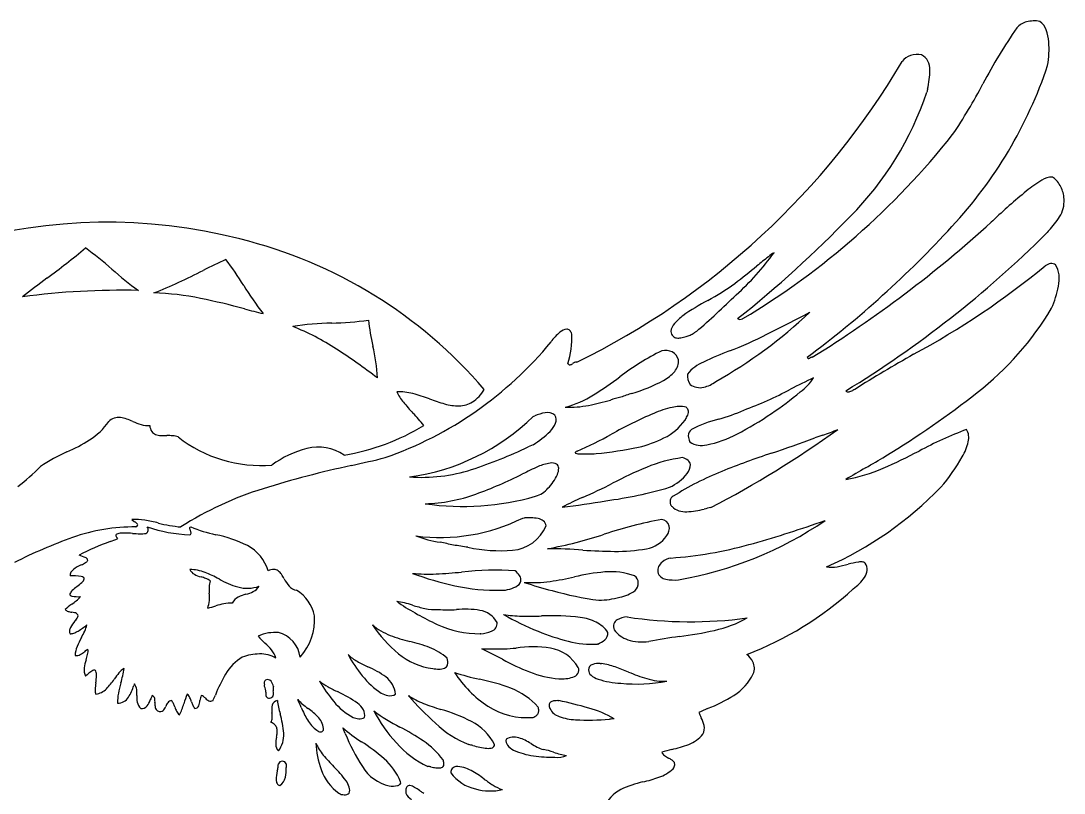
# Model space of a CAD drawing. Extents: x 0.15 to 7.71, y 0.03 to 6.84.
# Drawn here: x 4.065 to 7.714, y 4.142 to 6.843 of the extents above; entities that cross this region are included whole.
import ezdxf

# ---------------------------------------------------------------- set-up
doc = ezdxf.new("R2010")
doc.units = 0

msp = doc.modelspace()

# ---------------------------------------------------------------- linework, layer by layer
at = {"color": 7, "linetype": 'CONTINUOUS'}
for p, q in [((7.465108, 6.144353), (7.459353, 6.139023)), ((6.803556, 5.813081), (6.824357, 5.824024)), ((6.39186, 5.739024), (6.391829, 5.739015)), ((5.856863, 5.360278), (5.839671, 5.352551)), ((7.089356, 5.320278), (7.090881, 5.321249)), ((4.453123, 5.099028), (4.461873, 5.090281)), ((5.820614, 5.10403), (5.826134, 5.104265)), ((6.862035, 5.089797), (6.878106, 5.09528)), ((5.386541, 4.807046), (5.379367, 4.811532)), ((5.673648, 4.699242), (5.671864, 4.699031)), ((5.749661, 4.609674), (5.677154, 4.646888)), ((5.677154, 4.646888), (5.755429, 4.645998)), ((6.082588, 4.663119), (6.081861, 4.662784))]:
    msp.add_line(p, q, dxfattribs=at)
for centre, radius, start, end in [((7.595942, 6.781131), 0.06005, 102.846619, 140.881707), ((7.609894, 6.740898), 0.102485, 79.055239, 105.451406), ((7.595, 6.792016), 0.060254, 19.527221, 55.240891), ((9.005597, 5.801434), 1.776548, 145.055199, 152.45112), ((7.512343, 6.760185), 0.148816, 3.811625, 20.440557), ((7.300272, 6.746249), 0.361344, 350.686397, 363.780945), ((7.196659, 6.665154), 0.060664, 108.682525, 143.167712), ((7.198885, 6.655595), 0.070438, 76.268908, 107.906578), ((7.195341, 6.681158), 0.047411, 26.396886, 64.697207), ((4.820363, 8.077732), 2.704134, 296.084571, 329.407487), ((7.168814, 6.669872), 0.076208, 1.116401, 25.130175), ((6.182913, 7.181327), 1.55438, 317.124259, 341.486604), ((6.972543, 6.67194), 0.272465, 345.756732, 359.877372), ((5.730247, 7.51721), 1.920997, 326.081594, 332.261165), ((6.166082, 6.952632), 1.126857, 315.251988, 341.443462), ((8.106961, 6.417048), 0.890372, 167.819937, 168.535444), ((5.1853, 8.143333), 2.73111, 300.967782, 321.556118), ((7.855212, 5.915184), 0.430207, 120.570891, 129.388026), ((7.669341, 6.240625), 0.055738, 85.53284, 126.218635), ((7.656979, 6.26026), 0.039626, 39.272413, 65.069086), ((7.610579, 6.218872), 0.10178, 28.281614, 40.774602), ((8.976655, 4.549168), 2.197587, 129.385271, 133.457885), ((7.609331, 6.214505), 0.104999, 6.696813, 30.05802), ((7.609212, 6.213234), 0.105272, 332.573713, 367.376064), ((4.366204, 4.270368), 1.868539, 75.608531, 136.396795), ((4.03322, 8.997079), 4.081208, 308.46462, 315.94731), ((4.589267, 9.291759), 4.263465, 301.755466, 312.313104), ((7.480735, 6.291978), 0.255803, 316.529288, 330.172919), ((4.639698, 8.585733), 3.640928, 306.699985, 317.452008), ((4.942295, 8.831667), 3.848251, 301.458204, 314.756964), ((8.393888, 5.47837), 0.967383, 138.767342, 140.090172), ((4.439641, 4.487369), 1.640186, 40.566315, 76.209304), ((2.606665, 8.050599), 2.615726, 306.307046, 310.074477), ((3.532847, 5.011861), 1.284497, 48.550795, 53.84719), ((5.953044, 6.57146), 0.920988, 311.799895, 324.168117), ((6.769704, 5.91297), 0.138341, 120.387923, 130.564752), ((6.618813, 2.139458), 4.283444, 115.394406, 116.574001), ((3.681304, 5.191366), 1.371063, 31.995082, 36.610206), ((3.765288, 9.521468), 4.55651, 307.872713, 309.11579), ((8.911509, 3.189983), 3.602614, 128.278605, 129.089452), ((5.842242, 8.175201), 2.837506, 298.296316, 309.525774), ((7.678718, 5.937123), 0.058118, 101.588153, 121.788136), ((7.671077, 5.971024), 0.023383, 55.412925, 99.933585), ((7.619529, 5.947611), 0.077601, 5.349026, 33.351609), ((5.233419, 6.937445), 1.284515, 228.550787, 233.846725), ((3.827818, 7.662222), 1.904613, 291.613584, 297.34174), ((7.556956, 5.941773), 0.140446, 348.995025, 365.340782), ((6.610518, 2.646681), 4.109868, 126.680684, 128.170124), ((6.010703, 6.645526), 1.374967, 211.955082, 216.949108), ((6.072123, 6.604803), 0.838525, 298.133986, 305.795472), ((7.278239, 6.003268), 0.425837, 337.130689, 348.031806), ((4.416744, 3.30388), 2.597062, 88.700911, 97.658781), ((4.503728, 4.957796), 0.934081, 78.299845, 88.42681), ((3.986396, 8.536098), 3.699729, 311.297666, 314.225779), ((4.163155, 3.315764), 2.611059, 74.804675, 78.288678), ((6.863814, 5.127002), 0.837981, 118.223945, 125.189195), ((6.159537, 10.813973), 5.148415, 255.236192, 255.975305), ((6.478259, 5.677061), 0.166266, 125.840661, 139.686391), ((5.670862, 7.043694), 1.678733, 299.425492, 313.402746), ((5.325878, 8.572941), 3.130553, 295.517752, 298.165387), ((6.75347, 6.385642), 1.068313, 307.936511, 329.147147), ((4.712606, 4.998386), 0.832726, 56.811913, 68.661341), ((5.176866, 4.713235), 1.072976, 91.32144, 98.643182), ((5.123259, 6.919927), 1.134369, 271.457937, 277.97369), ((6.099572, 5.886648), 0.823898, 186.279918, 192.686667), ((6.394267, 5.747046), 0.056951, 138.705085, 170.419198), ((6.580392, 5.813497), 0.014702, 234.523941, 269.655633), ((6.577314, 5.829072), 0.030424, 275.637982, 292.412586), ((6.709778, 5.449284), 0.371853, 108.69156, 108.967496), ((6.047467, 5.632324), 0.155389, 128.630769, 145.528009), ((5.979389, 5.721758), 0.043106, 96.670309, 132.158044), ((5.974623, 5.749943), 0.014631, 47.580677, 90.942482), ((5.722033, 5.73075), 0.270367, 341.290743, 363.610414), ((5.964603, 5.740861), 0.028124, 14.232706, 44.991223), ((6.375869, 5.765731), 0.038864, 193.701385, 221.17256), ((6.361756, 5.754557), 0.020904, 223.585334, 261.606155), ((6.36436, 5.778126), 0.044609, 262.715935, 282.384359), ((6.329611, 5.950595), 0.220538, 281.592295, 286.386793), ((6.381062, 5.794234), 0.056256, 281.066121, 296.917913), ((6.331347, 5.891989), 0.165926, 296.943761, 302.241073), ((6.545914, 5.548043), 0.239463, 119.468813, 121.761255), ((6.201819, 6.618306), 0.990583, 290.198227, 298.500419), ((3.870536, 3.704367), 2.376605, 52.665553, 56.89923), ((4.692473, 5.561844), 0.62023, 2.974343, 13.411683), ((4.904746, 6.555504), 1.314175, 289.312377, 320.53893), ((6.672989, 4.938141), 0.83539, 115.993742, 127.833112), ((6.319511, 5.632426), 0.057996, 65.310845, 102.599163), ((6.322096, 5.645387), 0.045243, 15.890727, 61.426335), ((6.306452, 5.65479), 0.059233, 320.210664, 362.889177), ((6.956816, 4.599116), 1.165167, 110.758979, 115.611664), ((6.823177, 5.668947), 0.007947, 197.73907, 225.448321), ((6.820024, 5.66595), 0.003603, 227.74921, 269.991995), ((6.819821, 5.669622), 0.007278, 271.592234, 293.837215), ((6.809679, 5.693893), 0.033582, 292.929423, 298.506868), ((6.83981, 5.638875), 0.029147, 110.84179, 118.937981), ((6.832021, 5.659632), 0.006978, 81.043441, 111.712372), ((10.400169, 0.064883), 6.466496, 119.791626, 121.912197), ((5.987457, 5.650923), 0.011614, 216.434296, 243.853286), ((5.985246, 5.647012), 0.007134, 245.956183, 280.119366), ((5.983879, 5.653492), 0.013754, 280.983338, 299.641516), ((5.962606, 5.691971), 0.057722, 299.103329, 304.107206), ((6.019513, 5.609141), 0.042777, 114.462864, 125.007009), ((6.007101, 5.636428), 0.012799, 79.817513, 114.46981), ((6.510092, 5.514811), 0.146506, 112.871444, 140.613216), ((5.388743, 6.635202), 1.292933, 301.69066, 306.653532), ((6.02233, 6.141125), 0.627364, 286.678578, 297.596159), ((6.248493, 5.704199), 0.135392, 298.428494, 319.840662), ((6.449134, 5.601214), 0.052684, 172.843536, 214.297333), ((7.414517, 4.296851), 1.419477, 113.95833, 117.604555), ((6.678498, 5.700632), 0.191937, 305.901368, 326.260526), ((5.575775, 5.615376), 0.125811, 303.149371, 330.815257), ((6.441106, 5.620858), 0.060774, 234.263627, 282.125562), ((6.425212, 5.674406), 0.116545, 284.235582, 307.159641), ((6.187895, 6.609571), 1.198453, 289.798233, 298.338682), ((6.959124, 5.55746), 0.011986, 224.714704, 284.077402), ((6.949463, 5.596669), 0.052367, 283.895964, 298.773081), ((7.01307, 5.475662), 0.084353, 111.717708, 117.080073), ((5.389599, 5.370214), 0.175362, 74.601907, 93.345003), ((5.534174, 5.620794), 0.172243, 206.003632, 220.363758), ((5.26907, 4.917404), 0.643935, 69.525179, 74.960383), ((5.731003, 6.158515), 0.680354, 249.641792, 254.331828), ((5.863653, 5.864476), 0.38764, 285.825145, 301.80717), ((5.861871, 6.43632), 0.956917, 281.396038, 286.097987), ((6.684521, 3.505084), 2.087607, 104.463577, 105.483664), ((6.612975, 4.293396), 1.312627, 108.228054, 110.042688), ((6.002076, 6.494275), 1.23422, 303.885966, 309.735741), ((5.36582, 8.145764), 3.30964, 301.414335, 308.14992), ((6.038336, 6.03595), 0.825322, 219.656552, 223.162551), ((5.596278, 5.673899), 0.177365, 253.957167, 270.524316), ((5.596241, 5.589701), 0.093174, 271.020965, 301.245652), ((5.980137, 5.858269), 0.366899, 268.317373, 281.127956), ((6.426607, 5.124729), 0.375726, 102.88528, 113.188136), ((6.368409, 5.39309), 0.101193, 76.600117, 104.647629), ((6.373148, 5.47008), 0.028464, 24.366831, 48.897303), ((6.382966, 5.474975), 0.017506, 353.033253, 383.030213), ((6.380906, 5.931291), 0.497225, 284.618881, 295.353752), ((4.176294, 5.578135), 0.238566, 302.556828, 325.066723), ((4.407109, 5.404465), 0.051138, 83.335898, 133.551534), ((4.388183, 5.299567), 0.157662, 64.619536, 80.927669), ((4.564039, 5.690426), 0.270986, 246.448746, 253.101895), ((5.319792, 6.010237), 0.769595, 277.809687, 314.255706), ((4.891468, 4.9576), 0.748891, 38.890398, 43.317665), ((5.597093, 6.123834), 0.713756, 291.342872, 291.844553), ((5.927571, 5.315107), 0.159976, 100.523242, 113.933007), ((5.906706, 5.430695), 0.042525, 51.61154, 101.325807), ((5.906204, 5.447915), 0.031364, 337.354711, 390.911854), ((6.999023, 3.818743), 1.80164, 113.567875, 118.813877), ((6.229103, 5.559396), 0.194994, 295.92728, 324.631542), ((6.414317, 5.438152), 0.027512, 150.882844, 162.276454), ((6.48619, 5.39875), 0.109477, 148.001214, 151.171302), ((6.35943, 5.481073), 0.04173, 324.367595, 348.636576), ((6.620758, 5.001969), 0.462553, 104.313758, 117.0213), ((6.054102, 6.399871), 1.126884, 297.23882, 304.366179), ((4.509333, 5.509675), 0.082138, 252.966158, 274.392411), ((4.557206, 5.429985), 0.041641, 183.037291, 213.20049), ((4.546731, 5.424676), 0.029997, 215.672631, 249.156629), ((5.060617, 6.113074), 0.800512, 279.708954, 301.121577), ((5.667752, 5.658791), 0.353374, 302.354692, 314.588999), ((5.854131, 5.46952), 0.087742, 314.6805, 337.426884), ((6.427257, 5.391669), 0.027876, 126.667931, 180.189718), ((4.769071, 8.417006), 3.695639, 297.545147, 305.651867), ((6.6937, 5.954419), 0.587069, 287.475823, 293.00219), ((7.890865, 4.055998), 1.453383, 110.869807, 118.069288), ((7.32504, 5.385348), 0.05597, 345.297826, 390.825064), ((3.975977, 5.903496), 0.620628, 293.750709, 301.979886), ((4.557902, 5.455241), 0.062538, 249.555398, 266.771948), ((4.570619, 5.642476), 0.250201, 266.278791, 271.005251), ((4.57944, 5.147021), 0.245332, 86.148685, 91.035045), ((4.592415, 5.331362), 0.060539, 68.733479, 86.682068), ((4.905922, 5.761784), 0.474217, 232.062398, 274.498952), ((5.379062, 6.761426), 1.557475, 293.949746, 298.855119), ((6.097602, 5.838513), 0.503528, 284.727638, 295.497955), ((6.457624, 5.39593), 0.058405, 184.275465, 205.390435), ((5.980807, 5.198725), 0.457669, 21.845775, 22.096731), ((6.445933, 5.438156), 0.080028, 239.744949, 283.312762), ((6.400646, 5.705341), 0.350895, 280.461662, 298.834772), ((5.376135, 9.258543), 4.141908, 288.504491, 290.727956), ((7.105761, 4.67188), 0.760058, 108.070716, 110.298764), ((7.192616, 5.413714), 0.191356, 329.912965, 347.145923), ((4.434048, 4.850173), 0.528, 113.212613, 124.745218), ((5.151237, 5.010165), 0.347961, 104.323815, 126.734063), ((5.104583, 5.191078), 0.161131, 55.599409, 104.165597), ((5.137764, 6.82676), 1.632779, 287.961571, 295.460286), ((6.005802, 5.332954), 0.001668, 131.582388, 249.654462), ((6.017103, 5.320488), 0.018494, 108.300882, 132.139648), ((6.021244, 5.372798), 0.0444, 248.847458, 270.817245), ((6.039595, 5.749552), 0.421521, 267.590987, 275.10115), ((5.956693, 6.665182), 1.340896, 275.150753, 281.569181), ((7.598181, 2.575981), 2.900421, 108.233051, 111.894857), ((6.330101, 7.018192), 1.894868, 293.353914, 297.566055), ((3.098299, 14.599046), 9.550431, 282.84279, 283.571361), ((5.94121, 5.131071), 0.166927, 98.694245, 113.606735), ((5.922808, 5.262201), 0.03456, 62.221915, 101.398995), ((5.929156, 5.278544), 0.017258, 358.952118, 415.568157), ((6.444179, 4.825932), 0.49362, 97.545451, 112.707362), ((6.366547, 5.265494), 0.051407, 50.570957, 75.566471), ((6.384461, 5.287844), 0.022768, 9.892302, 49.671774), ((3.017428, 12.194428), 7.989652, 300.063683, 300.640536), ((6.707839, 5.697708), 0.753193, 319.797654, 329.707311), ((3.517563, 5.89909), 0.870183, 308.055534, 315.023303), ((5.976067, 1.769163), 3.598449, 102.110219, 107.199082), ((5.466292, 5.820519), 0.574272, 265.813401, 287.740723), ((5.101822, 6.696366), 1.607283, 290.190779, 296.512108), ((7.811341, 1.097802), 4.612632, 114.830102, 115.586174), ((5.793123, 5.322459), 0.162555, 315.286693, 336.072117), ((5.892958, 5.278457), 0.053454, 335.781847, 359.755045), ((6.852811, 3.842222), 1.558826, 112.605266, 117.442832), ((6.266291, 5.36076), 0.164021, 294.519634, 322.027857), ((6.930429, 4.249791), 1.098346, 112.133994, 122.094433), ((6.362118, 5.289652), 0.044822, 318.311379, 362.689707), ((11.025953, -1.641103), 7.996543, 120.064056, 120.639763), ((6.843976, 5.827013), 0.597573, 280.278806, 293.394141), ((5.438409, 6.567639), 1.511749, 293.007341, 297.412385), ((5.260848, 4.081549), 1.177982, 107.224343, 122.704765), ((5.463443, 5.71859), 0.564784, 271.615637, 289.995805), ((5.840376, 5.266512), 0.089849, 286.312824, 319.443205), ((5.891088, 6.748113), 1.599242, 277.919574, 286.091758), ((6.369792, 6.095741), 1.271208, 293.816042, 315.927521), ((5.611937, 6.058145), 0.913782, 261.658163, 286.117717), ((6.390753, 4.34267), 0.908483, 113.446506, 118.418083), ((5.237185, 10.592417), 5.498244, 277.537362, 279.14918), ((6.362549, 5.159991), 0.026776, 171.323945, 196.232264), ((6.363025, 5.16057), 0.027166, 148.869372, 172.6832), ((6.350965, 5.156398), 0.014652, 195.404152, 237.579159), ((6.350157, 5.168885), 0.011863, 106.136252, 151.114345), ((6.381554, 5.17996), 0.05262, 223.063932, 252.884931), ((6.391496, 5.214393), 0.088456, 253.294226, 271.795533), ((6.37785, 5.43273), 0.307188, 273.063593, 284.585682), ((6.588807, 4.559785), 0.590956, 100.796381, 103.065907), ((4.463946, 4.901366), 0.197959, 80.0173, 93.134006), ((4.455148, 5.06697), 0.024262, 57.232147, 73.906902), ((4.462786, 5.084269), 0.012193, 289.580492, 327.962369), ((4.461098, 5.0755), 0.013874, 32.413117, 58.826698), ((4.468406, 5.080092), 0.005244, 334.087441, 392.863834), ((4.377016, 4.393854), 0.71286, 76.315857, 80.207241), ((4.668339, 5.558424), 0.487629, 255.428366, 264.826935), ((5.53176, 5.682618), 0.646684, 262.456681, 296.530206), ((5.773418, 5.129959), 0.139115, 274.8428, 337.413699), ((5.842815, 4.911931), 0.193056, 80.749021, 94.956647), ((5.865968, 5.060239), 0.042966, 51.946293, 79.428764), ((5.87481, 5.073312), 0.027244, 6.779469, 49.64077), ((6.581837, 3.610327), 1.513883, 100.465105, 108.331247), ((6.302209, 5.067183), 0.032183, 15.915154, 81.690171), ((6.287267, 5.070748), 0.046192, 322.587622, 366.538746), ((6.141553, 6.177829), 1.309359, 279.852917, 304.230899), ((5.603258, 8.652113), 3.778176, 285.483805, 289.461337), ((4.458222, 4.440983), 0.631857, 89.215558, 109.647476), ((4.403824, 5.042427), 0.007152, 165.577917, 209.794232), ((4.403075, 5.04182), 0.006623, 114.965098, 158.865202), ((4.423762, 5.052742), 0.029596, 207.943691, 225.781119), ((4.410765, 5.026843), 0.023456, 99.055911, 116.554566), ((4.4241, 4.937717), 0.113573, 87.952547, 98.622016), ((4.413745, 4.371402), 0.679968, 86.550766, 88.78546), ((4.495317, 5.724457), 0.675544, 266.549109, 268.788845), ((4.485039, 5.159615), 0.110623, 267.927355, 278.753012), ((4.496408, 5.062942), 0.013791, 293.347143, 350.194764), ((4.492551, 5.062615), 0.017563, 353.389297, 395.3658), ((4.676843, 5.576126), 0.531269, 251.341264, 267.710735), ((4.659118, 5.067903), 0.004206, 140.275345, 181.759967), ((4.664602, 5.068222), 0.009698, 182.648897, 202.717659), ((4.650506, 5.054015), 0.010121, 300.356227, 329.436498), ((4.698391, 5.08161), 0.046041, 201.846742, 206.802971), ((4.66168, 5.065228), 0.007898, 106.999228, 137.223914), ((4.612861, 5.038427), 0.049772, 21.69525, 26.775637), ((4.646477, 5.051701), 0.01363, 4.516311, 22.087647), ((4.652927, 5.052273), 0.007156, 331.593749, 364.020463), ((4.869815, 5.596798), 0.564696, 248.119792, 257.408308), ((4.654229, 4.597524), 0.457603, 63.65441, 78.34027), ((5.595728, 5.430847), 0.416806, 249.074787, 261.115063), ((5.646992, 6.426758), 1.453645, 280.298267, 288.394687), ((6.235274, 5.101362), 0.106337, 279.655969, 326.508919), ((4.869661, 3.307335), 1.837852, 109.844374, 116.768638), ((4.648796, 4.250207), 0.817822, 109.388578, 117.740666), ((3.164162, 8.230175), 3.430211, 290.711534, 291.173337), ((4.789968, 4.879204), 0.14498, 15.944048, 62.32414), ((5.39055, 4.247089), 0.784689, 76.17055, 79.66303), ((5.399203, 3.625385), 1.395166, 80.532056, 82.632232), ((5.742397, 5.540171), 0.550495, 258.080849, 274.455564), ((6.242445, 6.341409), 1.380696, 273.97309, 285.520783), ((4.239502, 4.868243), 0.109592, 61.090624, 74.860312), ((4.28437, 4.94995), 0.016378, 37.342755, 60.315142), ((5.905894, 3.302634), 1.693897, 85.757596, 89.967216), ((6.158102, 6.73414), 1.746865, 265.834123, 269.44025), ((6.145694, 5.61969), 0.632349, 269.57799, 279.780207), ((6.347645, 4.904434), 0.060355, 99.089549, 130.980353), ((4.336942, 4.803433), 0.149708, 114.060879, 126.151435), ((4.20501, 5.092283), 0.167856, 294.983512, 300.833287), ((4.284751, 4.961423), 0.014687, 295.365482, 337.741143), ((4.293311, 4.956793), 0.005119, 349.493207, 397.148052), ((6.324406, 4.920804), 0.031779, 153.744952, 190.007953), ((6.337724, 4.91372), 0.046859, 129.2684, 153.180618), ((6.899564, 5.039148), 0.107632, 261.204944, 280.87678), ((6.842361, 5.370686), 0.444055, 280.052988, 285.233478), ((7.042402, 4.645506), 0.308216, 98.923111, 105.692586), ((7.002667, 4.894434), 0.056141, 84.222155, 98.265852), ((7.006742, 4.931563), 0.018794, 52.793609, 85.18865), ((6.986088, 4.924329), 0.038963, 355.063566, 394.737859), ((4.256784, 4.903965), 0.020058, 149.874748, 186.969998), ((4.249562, 4.745854), 0.156194, 80.402572, 94.659283), ((4.270831, 4.895223), 0.036599, 127.351134, 149.073375), ((4.27207, 4.880124), 0.020051, 54.163654, 79.851023), ((4.263964, 4.89675), 0.022801, 308.036744, 346.731158), ((4.280322, 4.891699), 0.005837, 358.210576, 413.315558), ((4.653697, 4.772436), 0.151608, 68.629293, 89.272871), ((4.68731, 4.938096), 0.034669, 203.933789, 242.993129), ((4.727889, 5.018896), 0.125087, 243.239129, 254.729214), ((4.636199, 4.699825), 0.206915, 68.592078, 73.506615), ((4.545938, 4.501116), 0.443542, 61.467488, 68.438005), ((4.688575, 4.833065), 0.063751, 53.078697, 68.708088), ((4.950567, 4.876026), 0.047944, 90.406083, 116.238736), ((4.949583, 4.897151), 0.026826, 54.363744, 88.624191), ((4.93671, 4.880866), 0.047572, 33.412664, 53.189829), ((4.813807, 4.797662), 0.195988, 28.564855, 33.931343), ((5.105749, 4.953254), 0.134847, 207.315592, 220.272389), ((5.861732, 6.098352), 1.262597, 250.215619, 257.258948), ((5.487584, 5.481791), 0.573981, 264.680128, 272.955312), ((5.41273, 7.070256), 2.164205, 272.76622, 275.142076), ((5.723577, 3.903797), 1.017698, 86.011506, 96.594758), ((5.749012, 4.86229), 0.072638, 34.228044, 51.364602), ((5.785066, 4.886595), 0.029158, 5.296357, 34.591516), ((5.754267, 5.994723), 1.124266, 278.287556, 282.696266), ((6.175482, 4.167263), 0.751143, 95.199479, 103.403479), ((6.128161, 4.669915), 0.246276, 70.131349, 94.833319), ((6.19369, 4.876388), 0.031023, 1.827475, 54.143267), ((6.323818, 4.922263), 0.031491, 192.809571, 229.961296), ((6.330381, 4.932268), 0.043396, 231.824816, 258.044339), ((6.889096, 4.982052), 0.153157, 304.960104, 325.904403), ((6.968247, 4.927492), 0.057033, 326.720055, 353.440024), ((4.415919, 4.664158), 0.253056, 127.846982, 132.606202), ((4.115652, 5.051547), 0.237078, 307.707345, 313.223404), ((4.955876, 4.856692), 0.232693, 178.475672, 183.81765), ((4.799721, 4.860728), 0.076486, 162.261581, 178.386144), ((4.916001, 5.169997), 0.320914, 240.463777, 253.221126), ((4.85665, 4.984588), 0.126308, 254.718502, 289.16717), ((4.856525, 4.889919), 0.048344, 296.212513, 329.362194), ((5.035833, 4.894719), 0.043667, 220.972282, 261.488641), ((5.725646, 5.50966), 0.658394, 257.51144, 271.629112), ((5.747607, 4.951804), 0.100324, 268.147989, 303.180066), ((5.788898, 4.889047), 0.025202, 302.694328, 360.544666), ((5.856269, 5.301852), 0.423929, 265.85326, 278.143556), ((6.267381, 6.193891), 1.387088, 251.428689, 255.642662), ((6.190186, 4.875428), 0.034565, 312.669221, 363.232797), ((6.351075, 5.053697), 0.16655, 259.733596, 275.006855), ((6.183376, 5.724986), 1.17636, 290.969421, 312.41703), ((4.241249, 4.837712), 0.005056, 167.002698, 221.093969), ((4.261001, 4.829915), 0.026245, 128.643814, 160.097316), ((4.246125, 4.843067), 0.012278, 224.9734, 256.78508), ((4.152005, 4.937562), 0.162631, 303.777446, 318.137801), ((4.265238, 4.930529), 0.101803, 257.565806, 274.442759), ((4.507754, 4.826008), 0.216479, 357.214966, 364.024055), ((4.847197, 4.784532), 0.048146, 117.426174, 152.809195), ((4.884821, 4.706472), 0.134786, 104.083344, 116.338447), ((4.817292, 4.97382), 0.140958, 284.264194, 295.455927), ((4.95614, 4.73398), 0.138496, 11.474489, 58.078859), ((6.225959, 5.90763), 1.099929, 254.035126, 262.734861), ((6.079834, 5.136424), 0.319969, 271.258379, 284.452294), ((6.122085, 4.986875), 0.164646, 283.202848, 303.773224), ((4.235035, 4.796986), 0.020324, 219.596866, 254.481174), ((4.358619, 4.632805), 0.205568, 124.419278, 132.637927), ((4.640528, 4.820083), 0.083576, 338.18981, 356.848899), ((4.623914, 5.193168), 0.414971, 283.121814, 287.211611), ((4.837386, 4.509625), 0.301133, 102.09444, 107.52575), ((4.799566, 4.680051), 0.126572, 87.824405, 101.518734), ((5.368272, 4.658049), 0.153884, 75.597093, 85.865413), ((5.962675, 5.678988), 1.045089, 236.545347, 244.970675), ((5.268107, 4.261899), 0.5625, 72.72304, 75.751977), ((5.57749, 5.247109), 0.47015, 252.37869, 257.787095), ((5.514416, 4.957441), 0.173695, 257.908943, 273.28419), ((5.557993, 5.231783), 0.449013, 265.705116, 273.853037), ((5.617469, 4.440131), 0.344901, 81.12747, 94.873866), ((4.255224, 4.862878), 0.089234, 253.310439, 262.174487), ((4.224051, 4.649439), 0.126474, 77.308988, 81.349067), ((4.245991, 4.745452), 0.027988, 62.095423, 77.944706), ((4.136794, 4.842025), 0.152884, 320.027523, 326.562741), ((4.254163, 4.76079), 0.010609, 26.476642, 62.332324), ((4.251794, 4.760522), 0.012875, 347.714926, 382.843484), ((4.898624, 4.748179), 0.193705, 317.688531, 363.952711), ((5.657951, 4.698852), 0.083032, 28.940122, 81.191763), ((5.820895, 5.171081), 0.410188, 260.488648, 269.381529), ((6.25696, 5.653857), 1.020395, 240.410974, 247.95044), ((5.840703, 6.366554), 1.605819, 269.135253, 271.621334), ((5.926445, 4.004035), 0.758414, 82.776188, 93.046566), ((5.993598, 4.567017), 0.191502, 63.996074, 81.527538), ((6.164205, 4.725276), 0.026466, 121.516462, 159.912599), ((6.188367, 4.680606), 0.077226, 92.044812, 119.47329), ((6.40714, 6.221568), 1.480454, 261.394188, 277.718512), ((6.397454, 5.130845), 0.430228, 282.61802, 298.991139), ((4.25061, 4.707846), 0.016321, 174.326666, 212.688489), ((4.265856, 4.705922), 0.031685, 151.964054, 173.589534), ((4.359467, 4.652972), 0.139226, 139.273591, 150.837743), ((4.216809, 4.788825), 0.093537, 290.616835, 300.899107), ((4.127133, 4.936413), 0.266232, 301.148437, 309.262482), ((3.893227, 4.892591), 0.435542, 331.654471, 334.982435), ((4.18535, 4.756881), 0.113437, 334.699882, 346.438679), ((5.669999, 4.97849), 0.45023, 213.455876, 230.880249), ((5.429084, 4.887193), 0.206809, 229.352327, 249.421772), ((5.671652, 5.061524), 0.362492, 245.358704, 270.03349), ((5.699942, 4.736378), 0.030787, 292.069119, 364.944753), ((6.030246, 4.643493), 0.106702, 34.566777, 63.678619), ((6.170419, 4.725354), 0.03235, 163.825397, 202.867374), ((6.222385, 4.774319), 0.102341, 216.962415, 250.127581), ((6.194627, 6.036478), 1.358296, 277.344308, 282.62192), ((4.237994, 4.730606), 0.031595, 267.969713, 291.835911), ((4.565748, 4.526763), 0.330045, 151.192439, 157.260248), ((5.067515, 4.837878), 0.227517, 220.445799, 229.130888), ((4.942663, 4.601652), 0.100932, 96.94225, 118.58522), ((4.963022, 4.462233), 0.241813, 89.384371, 97.738062), ((4.938417, 4.603155), 0.104481, 8.048961, 74.907959), ((5.574092, 5.276932), 0.622649, 249.535168, 256.186485), ((5.280566, 4.081461), 0.60833, 69.408154, 76.223883), ((5.66546, 4.822877), 0.123906, 273.789113, 291.817195), ((6.165105, 5.407488), 0.757597, 247.394404, 255.806458), ((6.0614, 4.976439), 0.314322, 254.86714, 273.73248), ((6.044826, 4.756074), 0.100332, 292.109471, 308.543469), ((6.088787, 4.700569), 0.029528, 308.934516, 366.734996), ((6.24126, 4.862578), 0.192151, 253.782933, 276.154817), ((6.585646, 3.062287), 1.641497, 97.610117, 101.376173), ((4.340857, 4.620197), 0.086522, 156.757793, 178.286503), ((4.231689, 4.699663), 0.08408, 299.016999, 311.206285), ((4.342374, 4.572776), 0.0843, 120.669246, 130.991087), ((4.242707, 4.639354), 0.056976, 347.030787, 365.973976), ((4.771829, 4.496276), 0.224282, 40.750335, 49.110892), ((4.885237, 4.594509), 0.074247, 15.247122, 40.450512), ((5.424944, 4.466657), 0.196965, 48.438202, 69.314316), ((5.673898, 5.95384), 1.310381, 273.567208, 275.385738), ((5.856229, 4.219985), 0.433341, 81.934256, 97.87021), ((5.892745, 4.510102), 0.141043, 30.426927, 80.085238), ((4.258133, 4.653022), 0.030471, 262.915051, 298.076065), ((4.431264, 4.558623), 0.146756, 160.560476, 171.850291), ((4.104652, 4.670543), 0.198511, 341.47287, 347.201254), ((4.930056, 4.470578), 0.172898, 121.63501, 149.59492), ((4.906028, 4.41905), 0.209615, 91.777324, 108.541897), ((4.902351, 4.519291), 0.10931, 60.082154, 91.480781), ((5.308111, 4.72452), 0.13911, 224.779081, 241.133047), ((5.622051, 4.847827), 0.468271, 208.201488, 219.178292), ((5.491116, 5.050909), 0.5133, 240.832541, 245.583285), ((5.531543, 4.803188), 0.22689, 230.075055, 263.438357), ((5.521371, 4.599463), 0.037216, 346.403355, 383.049098), ((6.148939, 5.340828), 0.833071, 241.361377, 248.537046), ((6.566771, 4.574263), 0.064383, 24.294969, 54.280214), ((6.573998, 4.575108), 0.05749, 5.18439, 26.490911), ((4.337744, 4.572715), 0.052187, 172.610184, 205.45841), ((4.362837, 4.484048), 0.097988, 118.675017, 137.47252), ((4.321419, 4.559254), 0.012134, 82.759115, 117.486891), ((4.321638, 4.565166), 0.006264, 27.324846, 77.929444), ((4.296545, 4.555611), 0.033082, 353.035169, 382.070111), ((4.458632, 4.521369), 0.065363, 120.332546, 141.198205), ((4.052974, 4.632526), 0.376648, 343.717868, 351.643068), ((5.164413, 4.310945), 0.295652, 53.260709, 67.210335), ((5.52826, 4.687747), 0.11227, 258.364315, 269.450644), ((5.528601, 4.62356), 0.048098, 268.310662, 291.565263), ((5.539146, 4.596869), 0.0194, 291.575841, 341.502293), ((5.819505, 5.258524), 0.734022, 251.110174, 258.221964), ((5.911417, 4.773212), 0.390332, 212.404816, 236.984679), ((5.979452, 4.913059), 0.372953, 248.723479, 264.987147), ((5.99327, 4.571653), 0.023292, 329.437552, 385.096292), ((6.070331, 4.573077), 0.019722, 105.503809, 180.856215), ((6.074291, 4.572604), 0.023681, 179.568338, 230.637032), ((6.087957, 4.510856), 0.084391, 87.937767, 105.743075), ((6.087289, 4.897064), 0.301894, 270.702988, 271.579609), ((6.048119, 4.306182), 0.292977, 70.845539, 80.671013), ((5.866129, 3.784881), 0.845132, 67.427157, 70.78674), ((6.432097, 5.132612), 0.616626, 246.937108, 253.259354), ((6.593533, 4.577006), 0.037864, 331.661155, 364.995737), ((4.612766, 4.486852), 0.288739, 171.81813, 176.574142), ((4.035896, 4.569648), 0.294042, 351.846233, 356.48083), ((4.205992, 4.661752), 0.221476, 315.564848, 326.7751), ((4.633593, 4.375937), 0.292869, 140.473898, 145.836491), ((4.900449, 4.390703), 0.504667, 164.340041, 168.547599), ((5.228021, 4.294836), 0.518828, 149.510017, 158.529443), ((4.95289, 4.526434), 0.036929, 174.265651, 188.719371), ((4.924154, 4.5293), 0.00805, 116.035827, 174.119471), ((4.928312, 4.524345), 0.014411, 35.83524, 122.256635), ((4.901934, 4.505153), 0.047032, 10.881682, 35.975704), ((5.25481, 4.728377), 0.243741, 233.365697, 241.749142), ((5.607862, 4.832222), 0.581515, 210.992589, 219.582016), ((5.477034, 4.725084), 0.278338, 218.450437, 237.0435), ((5.285954, 4.476384), 0.090385, 7.246468, 52.270196), ((5.527019, 3.840378), 0.713975, 69.34188, 78.474345), ((5.955693, 4.674767), 0.133527, 266.208582, 287.506015), ((5.985715, 4.580242), 0.03435, 287.175939, 323.498163), ((6.107026, 4.611066), 0.074185, 229.930721, 251.781964), ((6.181835, 4.844224), 0.319048, 252.111221, 266.698477), ((6.218038, 5.117299), 0.594106, 264.729133, 280.30925), ((6.319539, 4.762888), 0.230154, 253.581103, 271.200285), ((6.466824, 4.634317), 0.176859, 301.560631, 334.806358), ((4.383358, 4.501003), 0.058897, 176.979377, 186.301299), ((4.341722, 4.496), 0.016969, 184.942687, 208.954874), ((4.317538, 4.552346), 0.065232, 278.229092, 315.589044), ((4.540387, 4.463013), 0.137417, 168.288465, 182.701781), ((4.301939, 4.565941), 0.164888, 327.391639, 343.034717), ((5.296697, 4.221633), 0.887906, 160.087889, 160.513252), ((4.426733, 4.497975), 0.043749, 7.49545, 36.559033), ((4.362714, 4.491582), 0.108072, 355.490374, 366.428763), ((4.850942, 4.512781), 0.06594, 1.087364, 7.016841), ((4.903596, 4.503373), 0.017025, 6.632338, 38.763615), ((4.843605, 4.494731), 0.07763, 359.851255, 367.854284), ((5.023416, 4.495375), 0.102185, 180.474068, 184.906833), ((4.922607, 4.490413), 0.025683, 343.504905, 361.239821), ((4.970478, 4.508094), 0.023133, 165.124813, 181.864082), ((5.050859, 4.509527), 0.103525, 181.209898, 185.496956), ((4.846456, 4.489717), 0.101836, 0.703931, 5.574943), ((5.610517, 5.380462), 0.986531, 241.477147, 243.765464), ((5.006396, 4.127205), 0.404861, 54.31945, 65.478945), ((5.357346, 4.541363), 0.059072, 237.512604, 261.019186), ((5.690769, 4.278092), 0.246639, 41.893676, 69.062994), ((4.403317, 4.501061), 0.044526, 269.749585, 327.419165), ((4.55972, 4.474911), 0.089641, 174.768758, 189.710688), ((4.510908, 4.468321), 0.040454, 192.172549, 229.010813), ((4.443605, 4.492853), 0.07801, 323.463544, 341.381382), ((4.611287, 4.433708), 0.099811, 150.549584, 159.937858), ((4.518896, 4.469541), 0.01433, 11.787978, 67.52747), ((4.476762, 4.461821), 0.057162, 355.522721, 370.735288), ((4.59807, 4.452706), 0.064489, 175.863502, 190.01154), ((4.623325, 4.424608), 0.05583, 143.568774, 159.032543), ((4.5942, 4.445302), 0.020118, 96.64295, 141.728181), ((4.554438, 4.434792), 0.048282, 24.184529, 39.165254), ((4.468866, 4.396626), 0.141979, 19.029581, 24.087518), ((4.434243, 4.5101), 0.207996, 332.880453, 344.470209), ((4.882832, 4.382419), 0.258417, 155.937175, 163.823918), ((4.61804, 4.456979), 0.042193, 25.617912, 46.896486), ((4.548551, 4.424396), 0.118941, 17.922408, 25.297953), ((4.796123, 4.505389), 0.141545, 198.277914, 203.520022), ((4.627118, 4.47109), 0.064309, 337.867407, 354.616479), ((4.825729, 4.446747), 0.135826, 168.141746, 172.253079), ((4.723723, 4.46848), 0.031532, 153.026351, 168.700453), ((4.692006, 4.463738), 0.019384, 53.148267, 79.249709), ((4.663422, 4.425327), 0.067264, 45.417688, 53.288178), ((4.741183, 4.502118), 0.042039, 223.396393, 242.610652), ((4.728829, 4.481102), 0.017743, 246.813691, 296.951804), ((3.31939, 5.08338), 1.546381, 336.440325, 337.224357), ((4.944428, 4.488323), 0.022885, 184.232917, 201.53424), ((4.931711, 4.483319), 0.009219, 201.611169, 239.305537), ((4.932949, 4.486967), 0.013013, 242.82091, 276.269688), ((4.933219, 4.49119), 0.017196, 273.839034, 305.114401), ((4.93574, 4.486606), 0.01201, 307.854387, 343.127756), ((4.964657, 4.444254), 0.021215, 97.549029, 165.409062), ((5.38748, 4.531983), 0.430804, 188.906382, 195.227025), ((5.13777, 4.560997), 0.139315, 221.307563, 230.889623), ((4.541975, 4.229408), 0.546484, 22.855771, 26.007528), ((5.354943, 4.826353), 0.482211, 230.756522, 233.661262), ((5.327106, 4.597136), 0.215351, 218.972565, 242.260056), ((5.196464, 4.394464), 0.076926, 30.206798, 53.206411), ((5.355208, 4.523801), 0.041397, 260.14686, 299.538666), ((6.305949, 5.250869), 1.172079, 220.943912, 227.55882), ((5.563378, 4.692958), 0.254076, 235.813822, 249.213993), ((5.816457, 5.347337), 0.955686, 248.951342, 252.812254), ((5.937127, 4.449152), 0.024332, 170.840689, 207.849767), ((5.925159, 4.44989), 0.012454, 115.839569, 165.420274), ((5.934501, 4.430937), 0.033585, 95.743415, 116.091659), ((5.944952, 4.345698), 0.119457, 90.943556, 96.639646), ((5.938153, 4.64385), 0.178777, 271.54894, 272.792705), ((5.642257, 3.029565), 1.467677, 73.823202, 78.021596), ((6.250664, 4.983368), 0.587421, 291.599533, 301.706369), ((4.487694, 4.461491), 0.023937, 262.025506, 320.95198), ((4.553031, 4.445011), 0.0188, 190.77993, 238.191827), ((4.553129, 4.455817), 0.02859, 249.512731, 273.044259), ((4.553604, 4.441136), 0.013908, 274.302279, 308.544351), ((4.548447, 4.44661), 0.021412, 310.209123, 331.900473), ((4.492609, 4.477223), 0.08509, 331.425902, 337.445616), ((4.710996, 4.479124), 0.113821, 198.5471, 206.550586), ((4.647145, 4.447614), 0.042621, 207.026598, 229.334692), ((4.710502, 4.468219), 0.048203, 203.62297, 219.151073), ((4.672893, 4.452805), 0.015021, 270.870777, 336.692383), ((5.024919, 4.433408), 0.082399, 168.668161, 187.236407), ((4.79787, 4.410353), 0.145858, 357.776901, 364.985312), ((4.652547, 4.326314), 0.332389, 4.233611, 16.161666), ((5.364422, 4.570551), 0.34393, 202.007781, 210.220249), ((4.943037, 4.254893), 0.222299, 42.593335, 55.419682), ((5.229705, 4.414666), 0.038041, 347.658503, 389.100768), ((5.773709, 4.67983), 0.536562, 207.866401, 222.5251), ((5.709886, 4.993115), 0.697647, 233.954128, 242.788884), ((5.37122, 3.865605), 0.591576, 62.870752, 74.023387), ((5.835949, 4.659742), 0.254069, 237.312901, 274.721721), ((5.854661, 4.430871), 0.022433, 304.24657, 329.176179), ((5.856276, 4.429066), 0.020135, 331.2326, 360.003188), ((5.82816, 4.428879), 0.048251, 0.223542, 16.750565), ((5.963643, 4.460593), 0.05317, 205.401343, 253.036879), ((5.952465, 4.079102), 0.373312, 59.735523, 74.670835), ((6.494684, 4.439434), 0.059839, 194.912775, 203.929456), ((7.106431, 2.936571), 1.631218, 113.082438, 114.234532), ((4.909745, 4.405478), 0.033882, 330.968978, 358.676873), ((4.926568, 4.352155), 0.039039, 44.710565, 70.855666), ((5.164742, 4.454629), 0.113042, 210.390331, 235.440875), ((5.059502, 4.362661), 0.063626, 358.985132, 402.130685), ((5.24965, 4.458719), 0.05694, 246.415888, 267.200175), ((5.249613, 4.435141), 0.033406, 265.287462, 301.097748), ((5.766487, 4.652095), 0.366203, 226.625453, 248.431275), ((5.552781, 4.222658), 0.191019, 27.72814, 62.501826), ((5.831412, 4.464605), 0.063402, 293.667556, 304.458454), ((6.016693, 4.6025), 0.204594, 250.420559, 266.666897), ((6.050176, 5.197436), 0.800471, 266.750139, 275.305465), ((6.226429, 3.046721), 1.357529, 93.624446, 94.319098), ((6.669108, 4.515598), 0.250167, 203.670454, 206.1091), ((6.338273, 4.349115), 0.120239, 13.899296, 27.96788), ((4.935426, 4.362026), 0.025811, 12.069464, 42.972246), ((4.783578, 4.371977), 0.178679, 348.984825, 353.978393), ((4.915411, 4.358386), 0.046149, 353.589398, 371.293331), ((4.894171, 4.343962), 0.090122, 322.44858, 364.384532), ((5.114699, 4.375147), 0.019584, 224.031924, 264.005477), ((5.113461, 4.366497), 0.010858, 265.733202, 332.802788), ((5.575388, 4.818145), 0.590446, 229.333179, 237.244645), ((1.908531, 2.910182), 3.592213, 23.638614, 23.982846), ((5.827575, 4.602164), 0.67676, 201.82713, 212.918718), ((4.996219, 3.619609), 0.850215, 55.953011, 62.342813), ((6.356823, 4.425272), 0.121656, 291.38909, 320.435759), ((6.414042, 4.368512), 0.042034, 330.453266, 373.042356), ((5.070627, 4.313362), 0.114313, 167.636772, 180.532115), ((4.991908, 4.313036), 0.035596, 181.18467, 222.396917), ((5.389039, 4.327899), 0.292392, 182.227465, 200.839426), ((5.24079, 4.37628), 0.15583, 202.54469, 220.637684), ((4.884161, 3.745937), 0.685259, 48.84022, 57.14493), ((5.626605, 4.535705), 0.330802, 221.349369, 245.250932), ((5.306434, 4.080203), 0.294896, 37.026516, 55.790327), ((5.500596, 3.750835), 0.57586, 75.403984, 76.823526), ((5.728445, 4.597589), 0.301069, 254.050424, 263.627908), ((5.710315, 4.31123), 0.011553, 288.999935, 361.507926), ((5.788967, 4.32591), 0.027453, 170.832166, 218.162179), ((5.790014, 4.280665), 0.057048, 72.845694, 119.567005), ((5.814905, 4.34758), 0.061245, 219.108596, 244.285721), ((5.747848, 4.157868), 0.186864, 57.102255, 71.597065), ((6.048912, 4.647477), 0.387975, 239.043312, 242.716803), ((6.262921, 4.66841), 0.382296, 281.897333, 291.203696), ((5.645319, 4.711104), 0.68093, 219.848327, 224.484527), ((5.70022, 4.342194), 0.04412, 263.245732, 288.303522), ((5.887478, 4.504112), 0.233778, 244.905882, 262.673375), ((5.926665, 4.715749), 0.448841, 261.156877, 270.698899), ((5.92263, 4.401917), 0.111848, 242.548313, 254.698291), ((5.857063, 4.084426), 0.212686, 70.393631, 80.241294), ((6.004373, 4.496411), 0.224844, 250.26006, 262.244112), ((5.939247, 4.357018), 0.090356, 265.488883, 292.640348), ((6.486296, 3.664856), 0.645857, 102.934069, 106.130508), ((6.330153, 4.293243), 0.024614, 198.860272, 234.841841), ((6.375652, 4.355352), 0.101602, 234.033072, 243.594998), ((4.894277, 4.245378), 0.071356, 349.465817, 358.922043), ((4.97937, 4.238639), 0.014771, 21.42626, 158.57374), ((5.262446, 4.231772), 0.269604, 177.393038, 180.025549), ((4.865779, 3.936008), 0.418401, 36.466237, 45.408547), ((5.384358, 4.309465), 0.145719, 211.016149, 257.60579), ((5.192264, 4.097692), 0.217651, 22.657439, 48.959295), ((5.474481, 4.12617), 0.109966, 77.029519, 82.877003), ((5.531687, 4.243572), 0.013283, 277.649779, 335.89147), ((5.499844, 4.241208), 0.045174, 6.355107, 21.528655), ((5.527374, 4.244125), 0.017491, 340.012333, 366.841042), ((5.598607, 4.201645), 0.035632, 109.238832, 133.906142), ((5.580911, 4.110806), 0.124624, 61.666045, 87.260846), ((6.27179, 4.149587), 0.128894, 57.301771, 62.919299), ((6.325963, 4.23325), 0.029227, 36.316971, 58.069873), ((6.320689, 4.244498), 0.031742, 325.536827, 352.775065), ((6.337003, 4.24186), 0.015236, 354.901195, 394.81473), ((5.084724, 4.186658), 0.12717, 165.197976, 179.348297), ((4.655422, 4.287719), 0.313933, 347.383242, 349.838158), ((4.84105, 4.227297), 0.151854, 348.492479, 361.643679), ((5.272284, 4.276164), 0.165011, 198.472622, 234.673266), ((5.545116, 4.442386), 0.214046, 257.60274, 262.35211), ((5.52454, 4.281815), 0.052175, 261.27875, 279.838117), ((5.580518, 4.216605), 0.011788, 159.689607, 198.905409), ((5.687333, 4.298093), 0.14558, 215.872706, 257.140856), ((5.586599, 4.214016), 0.018391, 133.678596, 158.701964), ((5.469825, 3.909788), 0.354289, 52.511101, 61.282466), ((6.242284, 4.346524), 0.159164, 290.045886, 311.074045), ((4.984356, 4.188585), 0.026798, 181.027659, 208.557342), ((4.976755, 4.18532), 0.018577, 210.920481, 250.716852), ((4.944045, 4.206215), 0.046724, 304.665055, 348.628106), ((5.137641, 4.138494), 0.07943, 17.350383, 35.55748), ((5.182206, 4.15237), 0.032756, 340.688547, 377.429887), ((5.365028, 4.252856), 0.086542, 262.064971, 281.573681), ((5.378787, 4.185794), 0.018084, 281.496426, 314.469917), ((5.384815, 4.178648), 0.00879, 319.064184, 379.17361), ((5.432739, 4.153144), 0.020942, 150.288143, 174.619671), ((5.423427, 4.157898), 0.010509, 76.611433, 147.636269), ((5.416308, 4.120275), 0.04879, 58.323874, 78.709181), ((5.314554, 3.942747), 0.253391, 55.276943, 59.822652), ((5.973948, 4.576749), 0.481774, 233.214053, 237.694471), ((5.794894, 4.293204), 0.146427, 237.616887, 251.884099), ((6.307842, 3.857327), 0.330056, 101.687902, 115.860597), ((6.133844, 4.647104), 0.478706, 282.932425, 289.907063), ((5.194853, 4.167431), 0.031527, 235.218287, 271.107511), ((5.196439, 4.163359), 0.027466, 267.961919, 307.392435), ((5.474739, 4.14822), 0.063226, 173.746652, 186.06757), ((5.457419, 4.161494), 0.049732, 203.65821, 238.308939), ((5.648701, 4.429334), 0.336885, 235.706405, 237.45458), ((5.496764, 4.190187), 0.053558, 236.837666, 245.279016), ((5.706293, 4.338916), 0.189832, 254.302744, 283.114163), ((6.226858, 4.035036), 0.134899, 117.83123, 155.238264)]:
    msp.add_arc(centre, radius, start, end, dxfattribs=at)

doc.saveas('drawing.dxf')
